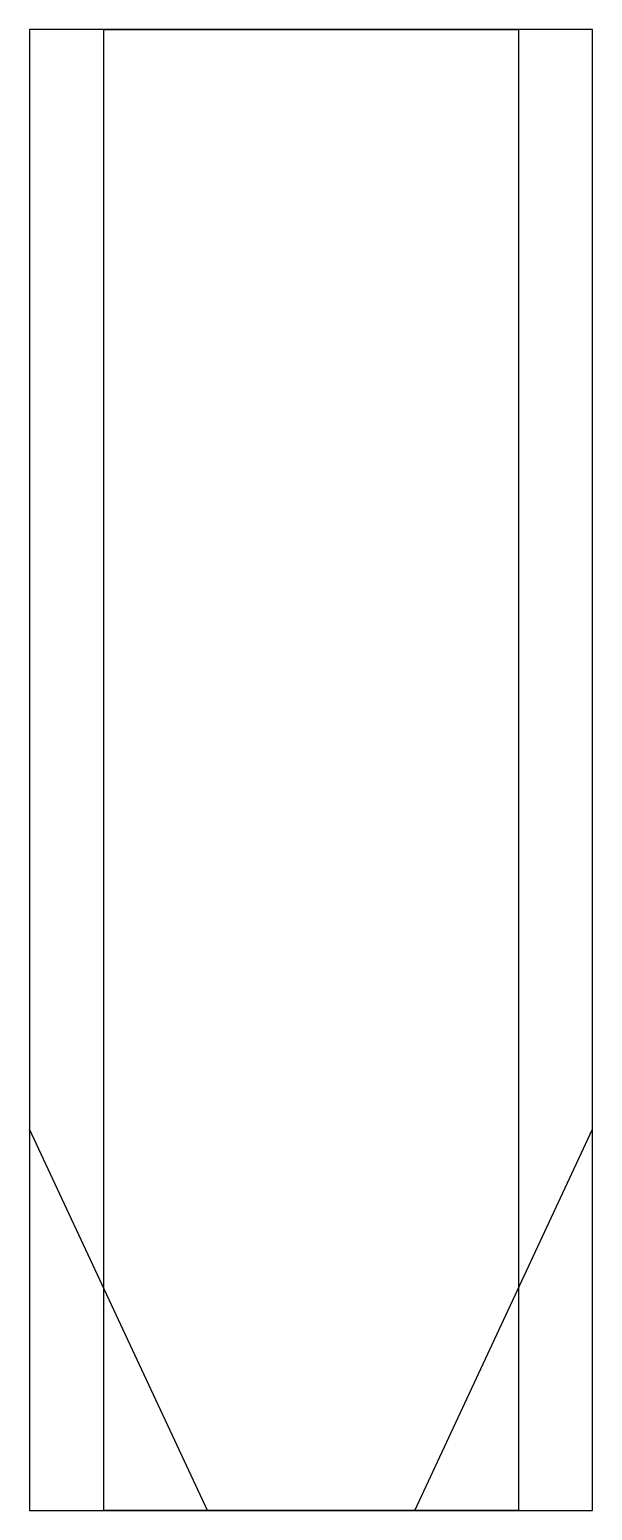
# Model space of a CAD drawing. Header units: millimetres. Extents: x 0 to 9.5, y 0 to 25.
import ezdxf

# ---------------------------------------------------------------- set-up
doc = ezdxf.new("R2010")
doc.units = ezdxf.units.MM
doc.layers.get('0').update_dxf_attribs({"linetype": 'CONTINUOUS'})

msp = doc.modelspace()

# ---------------------------------------------------------------- linework, layer by layer
for p, q in [((3, 0), (0, 6.434)), ((6.5, 0), (9.5, 6.434)), ((3, 0), (6, 0))]:
    msp.add_line(p, q)
for points in [[(0, 0), (9.5, 0), (9.5, 25), (0, 25)], [(1.25, 25), (8.25, 25), (8.25, 0), (1.25, 0)]]:
    msp.add_lwpolyline(points, close=True)

doc.saveas('drawing.dxf')
